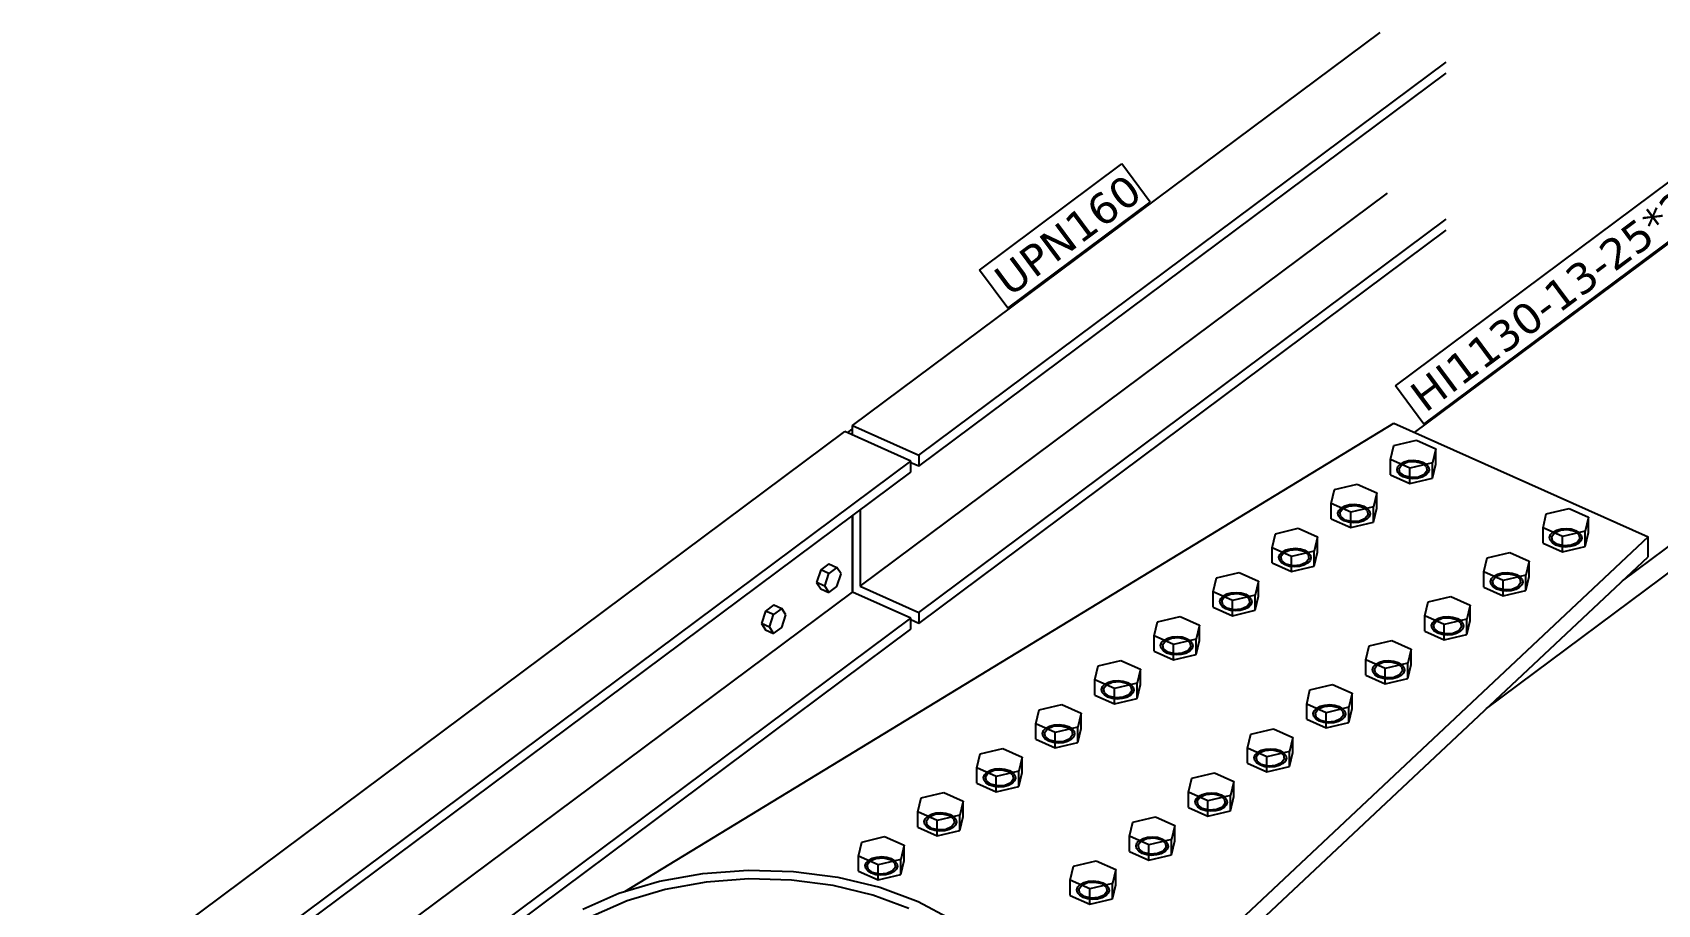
# Model space of a CAD drawing. Header units: millimetres. Extents: x 15962 to 71432, y 9666 to 72266.
# Drawn here: x 28339 to 29602, y 44015 to 44692 of the extents above; entities that cross this region are included whole.
import ezdxf

# ---------------------------------------------------------------- set-up
doc = ezdxf.new("R2010")
doc.units = ezdxf.units.MM
doc.header["$LTSCALE"] = 2
doc.styles.add('Arial Narrow', font='verdana.ttf', dxfattribs={"height": 0.2})

msp = doc.modelspace()

# ---------------------------------------------------------------- linework, layer by layer
at = {"color": 2, "linetype": 'Continuous'}
for p, q in [((28976.3589, 44386.8309), (29386.2012, 44692.3247)), ((29027.7537, 44363.864), (29437.596, 44669.3577)), ((29027.7537, 44355.2892), (29437.596, 44660.783)), ((29413.1021, 44381.4151), (29763.1087, 44642.3077)), ((28982.2891, 44262.093), (29392.1313, 44567.5867)), ((29574.6262, 44266.1358), (29960.7811, 44553.9731)), ((29027.7537, 44241.7761), (29437.596, 44547.2698)), ((29027.7537, 44233.2013), (29437.596, 44538.695)), ((29468.982, 44166.9733), (29960.7811, 44533.5571)), ((28799.2993, 44024.8649), (29396.8613, 44388.6726)), ((29396.8613, 44388.6726), (29594.5337, 44300.3381)), ((27229.1945, 43084.5061), (28970.2367, 44382.2675)), ((29021.6315, 44359.3005), (28970.2367, 44382.2675)), ((28972.3421, 44381.3267), (28976.3589, 44384.3208)), ((28976.3589, 44379.5317), (28976.3589, 44386.8309)), ((28976.3589, 44386.8309), (29027.7537, 44363.864)), ((29027.7537, 44363.864), (29027.7537, 44355.2892)), ((27280.5893, 43061.5391), (29021.6315, 44359.3005)), ((27280.5893, 43052.9644), (29021.6315, 44350.7258)), ((29021.6315, 44350.7258), (29021.6315, 44359.3005)), ((29027.7537, 44355.2892), (29021.6315, 44358.0251)), ((28976.1669, 44257.5296), (28976.1669, 44316.8367)), ((28976.3589, 44316.9799), (28976.3589, 44257.4438)), ((28982.2891, 44321.4002), (28982.2891, 44262.093)), ((29594.5337, 44300.3381), (29082.0542, 43819.3012)), ((29594.5337, 44284.8219), (29594.5337, 44300.3381)), ((29082.0542, 43803.785), (29594.5337, 44284.8219)), ((28976.1669, 44264.1916), (28976.3589, 44264.3347)), ((28982.2891, 44262.093), (29027.7537, 44241.7761)), ((28561.0649, 43948.1153), (28976.1669, 44257.5296)), ((29021.6315, 44237.2126), (28976.1669, 44257.5296)), ((28606.5296, 43927.7983), (29021.6315, 44237.2126)), ((29021.6315, 44228.6379), (29021.6315, 44237.2126)), ((29027.7537, 44241.7761), (29027.7537, 44233.2013)), ((28613.7215, 43924.5844), (29021.6315, 44228.6379)), ((29027.7537, 44233.2013), (29021.6315, 44235.9372)), ((28826.2137, 44032.8652), (28860.0073, 44038.9213)), ((28860.0073, 44038.9213), (28895.1096, 44041.4986)), ((28895.1096, 44041.4986), (28930.4541, 44040.5187)), ((28930.4541, 44040.5187), (28964.9668, 44036.0116)), ((28964.9668, 44036.0116), (28997.5991, 44028.114)), ((28766.5889, 44011.1527), (28794.7556, 44023.5143)), ((28794.7556, 44023.5143), (28826.2137, 44032.8652)), ((28830.7575, 44026.4551), (28801.159, 44017.657)), ((28862.5534, 44032.1532), (28830.7575, 44026.4551)), ((28895.5807, 44034.5782), (28862.5534, 44032.1532)), ((28928.8359, 44033.6562), (28895.5807, 44034.5782)), ((28961.3084, 44029.4155), (28928.8359, 44033.6562)), ((28992.0117, 44021.9848), (28961.3084, 44029.4155)), ((28997.5991, 44028.114), (29027.3595, 44017.066)), ((28801.159, 44017.657), (28774.6573, 44006.0262)), ((29020.0129, 44011.5899), (28992.0117, 44021.9848)), ((29027.3595, 44017.066), (29053.3436, 44003.2032))]:
    msp.add_line(p, q, dxfattribs=at)
at = {"color": 7, "linetype": 'Continuous'}
for p, q in [((29394.2731, 44360.446), (29396.8424, 44371.3416)), ((29396.8424, 44371.3416), (29414.4763, 44375.5053)), ((29414.4763, 44375.5053), (29429.5409, 44368.7733)), ((29429.5409, 44368.7733), (29426.9717, 44357.8776)), ((29429.5409, 44356.9157), (29429.5409, 44368.7733)), ((29394.2731, 44348.5883), (29394.2731, 44360.446)), ((29409.3378, 44353.714), (29394.2731, 44360.446)), ((29399.4129, 44352.9723), (29400.1423, 44355.1898)), ((29399.9064, 44350.7332), (29399.4129, 44352.9723)), ((29401.5747, 44348.6918), (29399.9064, 44350.7332)), ((29400.1423, 44355.1898), (29402.0234, 44357.1687)), ((29401.0075, 44353.6081), (29403.2094, 44356.6387)), ((29401.7261, 44350.3481), (29401.0075, 44353.6081)), ((29402.0234, 44357.1687), (29404.872, 44358.7153)), ((29403.2094, 44356.6387), (29407.7419, 44358.6279)), ((29404.872, 44358.7153), (29408.4092, 44359.6781)), ((29407.7419, 44358.6279), (29413.3904, 44359.0426)), ((29408.4092, 44359.6781), (29412.2888, 44359.963)), ((29426.9717, 44357.8776), (29409.3378, 44353.714)), ((29409.3378, 44341.8564), (29409.3378, 44353.714)), ((29412.2888, 44359.963), (29416.131, 44359.5419)), ((29413.3904, 44359.0426), (29418.6414, 44357.7718)), ((29416.131, 44359.5419), (29419.5597, 44358.4563)), ((29418.6414, 44357.7718), (29422.088, 44355.1559)), ((29419.5597, 44358.4563), (29422.2394, 44356.8123)), ((29422.8066, 44351.8959), (29420.6046, 44348.8653)), ((29422.088, 44355.1559), (29422.8066, 44351.8959)), ((29422.2394, 44356.8123), (29423.9077, 44354.7708)), ((29424.4012, 44352.5317), (29423.6717, 44350.3142)), ((29423.9077, 44354.7708), (29424.4012, 44352.5317)), ((29426.9717, 44346.02), (29426.9717, 44357.8776)), ((29426.9717, 44346.02), (29429.5409, 44356.9157)), ((29350.9261, 44337.1159), (29368.56, 44341.2796)), ((29368.56, 44341.2796), (29383.6247, 44334.5476)), ((29394.2731, 44348.5883), (29409.3378, 44341.8564)), ((29404.2543, 44347.0477), (29401.5747, 44348.6918)), ((29405.1726, 44347.7322), (29401.7261, 44350.3481)), ((29407.6831, 44345.9621), (29404.2543, 44347.0477)), ((29410.4237, 44346.4614), (29405.1726, 44347.7322)), ((29411.5253, 44345.5411), (29407.6831, 44345.9621)), ((29409.3378, 44341.8564), (29426.9717, 44346.02)), ((29416.0722, 44346.8761), (29410.4237, 44346.4614)), ((29415.4049, 44345.8259), (29411.5253, 44345.5411)), ((29418.9421, 44346.7887), (29415.4049, 44345.8259)), ((29420.6046, 44348.8653), (29416.0722, 44346.8761)), ((29421.7907, 44348.3353), (29418.9421, 44346.7887)), ((29423.6717, 44350.3142), (29421.7907, 44348.3353)), ((29348.3568, 44326.2203), (29350.9261, 44337.1159)), ((29348.3568, 44314.3626), (29348.3568, 44326.2203)), ((29363.4215, 44319.4883), (29348.3568, 44326.2203)), ((29358.9557, 44324.4896), (29362.4929, 44325.4524)), ((29362.4929, 44325.4524), (29366.3725, 44325.7373)), ((29366.3725, 44325.7373), (29370.2147, 44325.3162)), ((29370.2147, 44325.3162), (29373.6435, 44324.2306)), ((29383.6247, 44334.5476), (29381.0554, 44323.6519)), ((29383.6247, 44322.69), (29383.6247, 44334.5476)), ((29348.3568, 44314.3626), (29363.4215, 44307.6306)), ((29353.4966, 44318.7466), (29354.226, 44320.9641)), ((29353.9901, 44316.5075), (29353.4966, 44318.7466)), ((29355.6584, 44314.4661), (29353.9901, 44316.5075)), ((29354.226, 44320.9641), (29356.1071, 44322.943)), ((29355.0912, 44319.3824), (29357.2932, 44322.413)), ((29355.8098, 44316.1224), (29355.0912, 44319.3824)), ((29358.338, 44312.822), (29355.6584, 44314.4661)), ((29359.2563, 44313.5065), (29355.8098, 44316.1224)), ((29356.1071, 44322.943), (29358.9557, 44324.4896)), ((29357.2932, 44322.413), (29361.8256, 44324.4022)), ((29361.7668, 44311.7364), (29358.338, 44312.822)), ((29364.5074, 44312.2357), (29359.2563, 44313.5065)), ((29361.8256, 44324.4022), (29367.4741, 44324.8169)), ((29381.0554, 44323.6519), (29363.4215, 44319.4883)), ((29363.4215, 44307.6306), (29363.4215, 44319.4883)), ((29370.1559, 44312.6504), (29364.5074, 44312.2357)), ((29367.4741, 44324.8169), (29372.7251, 44323.5461)), ((29373.0258, 44312.563), (29369.4886, 44311.6002)), ((29374.6883, 44314.6396), (29370.1559, 44312.6504)), ((29372.7251, 44323.5461), (29376.1717, 44320.9302)), ((29375.8744, 44314.1096), (29373.0258, 44312.563)), ((29373.6435, 44324.2306), (29376.3231, 44322.5866)), ((29376.8903, 44317.6702), (29374.6883, 44314.6396)), ((29377.7554, 44316.0885), (29375.8744, 44314.1096)), ((29376.1717, 44320.9302), (29376.8903, 44317.6702)), ((29376.3231, 44322.5866), (29377.9914, 44320.5451)), ((29378.4849, 44318.306), (29377.7554, 44316.0885)), ((29377.9914, 44320.5451), (29378.4849, 44318.306)), ((29381.0554, 44311.7943), (29381.0554, 44323.6519)), ((29381.0554, 44311.7943), (29383.6247, 44322.69)), ((29512.8766, 44307.4452), (29515.4458, 44318.3409)), ((29515.4458, 44318.3409), (29533.0797, 44322.5046)), ((29533.0797, 44322.5046), (29548.1444, 44315.7726)), ((29548.1444, 44315.7726), (29545.5751, 44304.8769)), ((29548.1444, 44303.9149), (29548.1444, 44315.7726)), ((29302.4405, 44291.9946), (29305.0098, 44302.8902)), ((29305.0098, 44302.8902), (29322.6437, 44307.0539)), ((29322.6437, 44307.0539), (29337.7084, 44300.3219)), ((29337.7084, 44300.3219), (29335.1391, 44289.4262)), ((29337.7084, 44288.4643), (29337.7084, 44300.3219)), ((29365.609, 44311.3154), (29361.7668, 44311.7364)), ((29363.4215, 44307.6306), (29381.0554, 44311.7943)), ((29369.4886, 44311.6002), (29365.609, 44311.3154)), ((29512.8766, 44295.5876), (29512.8766, 44307.4452)), ((29527.9412, 44300.7133), (29512.8766, 44307.4452)), ((29518.0163, 44299.9716), (29518.7458, 44302.1891)), ((29518.5098, 44297.7325), (29518.0163, 44299.9716)), ((29518.7458, 44302.1891), (29520.6269, 44304.168)), ((29519.6109, 44300.6074), (29521.8129, 44303.638)), ((29520.3295, 44297.3474), (29519.6109, 44300.6074)), ((29520.6269, 44304.168), (29523.4754, 44305.7145)), ((29521.8129, 44303.638), (29526.3453, 44305.6272)), ((29523.4754, 44305.7145), (29527.0126, 44306.6774)), ((29526.3453, 44305.6272), (29531.9938, 44306.0419)), ((29527.0126, 44306.6774), (29530.8922, 44306.9622)), ((29545.5751, 44304.8769), (29527.9412, 44300.7133)), ((29527.9412, 44288.8556), (29527.9412, 44300.7133)), ((29530.8922, 44306.9622), (29534.7344, 44306.5412)), ((29531.9938, 44306.0419), (29537.2449, 44304.771)), ((29534.7344, 44306.5412), (29538.1632, 44305.4556)), ((29537.2449, 44304.771), (29540.6914, 44302.1552)), ((29538.1632, 44305.4556), (29540.8428, 44303.8115)), ((29540.6914, 44302.1552), (29541.41, 44298.8952)), ((29540.8428, 44303.8115), (29542.5111, 44301.77)), ((29542.5111, 44301.77), (29543.0046, 44299.531)), ((29545.5751, 44293.0193), (29545.5751, 44304.8769)), ((29545.5751, 44293.0193), (29548.1444, 44303.9149)), ((29302.4405, 44280.1369), (29302.4405, 44291.9946)), ((29317.5052, 44285.2626), (29302.4405, 44291.9946)), ((29308.3097, 44286.7384), (29310.1908, 44288.7173)), ((29309.1749, 44285.1567), (29311.3769, 44288.1873)), ((29310.1908, 44288.7173), (29313.0394, 44290.2639)), ((29311.3769, 44288.1873), (29315.9093, 44290.1765)), ((29313.0394, 44290.2639), (29316.5766, 44291.2267)), ((29315.9093, 44290.1765), (29321.5578, 44290.5912)), ((29316.5766, 44291.2267), (29320.4562, 44291.5116)), ((29335.1391, 44289.4262), (29317.5052, 44285.2626)), ((29320.4562, 44291.5116), (29324.2984, 44291.0905)), ((29321.5578, 44290.5912), (29326.8088, 44289.3204)), ((29324.2984, 44291.0905), (29327.7272, 44290.0049)), ((29326.8088, 44289.3204), (29330.2554, 44286.7045)), ((29327.7272, 44290.0049), (29330.4068, 44288.3609)), ((29330.4068, 44288.3609), (29332.0751, 44286.3194)), ((29335.1391, 44277.5686), (29335.1391, 44289.4262)), ((29335.1391, 44277.5686), (29337.7084, 44288.4643)), ((29469.5295, 44284.1152), (29487.1634, 44288.2789)), ((29487.1634, 44288.2789), (29502.2281, 44281.5469)), ((29512.8766, 44295.5876), (29527.9412, 44288.8556)), ((29520.1781, 44295.691), (29518.5098, 44297.7325)), ((29522.8578, 44294.047), (29520.1781, 44295.691)), ((29523.7761, 44294.7315), (29520.3295, 44297.3474)), ((29526.2865, 44292.9613), (29522.8578, 44294.047)), ((29529.0271, 44293.4607), (29523.7761, 44294.7315)), ((29530.1287, 44292.5403), (29526.2865, 44292.9613)), ((29527.9412, 44288.8556), (29545.5751, 44293.0193)), ((29534.6756, 44293.8754), (29529.0271, 44293.4607)), ((29534.0083, 44292.8252), (29530.1287, 44292.5403)), ((29537.5455, 44293.788), (29534.0083, 44292.8252)), ((29539.2081, 44295.8645), (29534.6756, 44293.8754)), ((29540.3941, 44295.3345), (29537.5455, 44293.788)), ((29541.41, 44298.8952), (29539.2081, 44295.8645)), ((29542.2752, 44297.3134), (29540.3941, 44295.3345)), ((29543.0046, 44299.531), (29542.2752, 44297.3134)), ((28951.5581, 44274.7103), (28948.3769, 44264.9893)), ((28957.9205, 44279.4527), (28951.5581, 44274.7103)), ((28957.8204, 44271.9118), (28951.5581, 44274.7103)), ((28964.1827, 44276.6543), (28957.8204, 44271.9118)), ((28957.9205, 44279.4527), (28964.1827, 44276.6543)), ((28967.3639, 44271.6757), (28964.1827, 44276.6543)), ((29302.4405, 44280.1369), (29317.5052, 44273.4049)), ((29307.5803, 44284.5209), (29308.3097, 44286.7384)), ((29308.0738, 44282.2818), (29307.5803, 44284.5209)), ((29309.7421, 44280.2403), (29308.0738, 44282.2818)), ((29309.8935, 44281.8967), (29309.1749, 44285.1567)), ((29312.4217, 44278.5963), (29309.7421, 44280.2403)), ((29313.3401, 44279.2808), (29309.8935, 44281.8967)), ((29315.8505, 44277.5107), (29312.4217, 44278.5963)), ((29318.5911, 44278.01), (29313.3401, 44279.2808)), ((29319.6927, 44277.0896), (29315.8505, 44277.5107)), ((29317.5052, 44273.4049), (29317.5052, 44285.2626)), ((29317.5052, 44273.4049), (29335.1391, 44277.5686)), ((29324.2396, 44278.4247), (29318.5911, 44278.01)), ((29323.5723, 44277.3745), (29319.6927, 44277.0896)), ((29327.1095, 44278.3373), (29323.5723, 44277.3745)), ((29328.772, 44280.4139), (29324.2396, 44278.4247)), ((29329.9581, 44279.8839), (29327.1095, 44278.3373)), ((29330.974, 44283.4445), (29328.772, 44280.4139)), ((29331.8391, 44281.8628), (29329.9581, 44279.8839)), ((29330.2554, 44286.7045), (29330.974, 44283.4445)), ((29332.5686, 44284.0803), (29331.8391, 44281.8628)), ((29332.0751, 44286.3194), (29332.5686, 44284.0803)), ((29466.9603, 44273.2195), (29469.5295, 44284.1152)), ((29502.2281, 44281.5469), (29499.6588, 44270.6512)), ((29502.2281, 44269.6892), (29502.2281, 44281.5469)), ((28954.6392, 44262.1908), (28948.3769, 44264.9893)), ((28948.3769, 44264.9893), (28951.5581, 44260.0107)), ((28954.6392, 44262.1908), (28957.8204, 44271.9118)), ((28954.6392, 44262.1908), (28957.8204, 44257.2123)), ((28964.1827, 44261.9547), (28967.3639, 44271.6757)), ((29256.5242, 44257.7689), (29259.0935, 44268.6645)), ((29259.0935, 44268.6645), (29276.7274, 44272.8282)), ((29276.7274, 44272.8282), (29291.7921, 44266.0962)), ((29291.7921, 44266.0962), (29289.2228, 44255.2005)), ((29291.7921, 44254.2386), (29291.7921, 44266.0962)), ((29466.9603, 44261.3619), (29466.9603, 44273.2195)), ((29482.0249, 44266.4875), (29466.9603, 44273.2195)), ((29472.1, 44265.7459), (29472.8295, 44267.9634)), ((29472.5936, 44263.5068), (29472.1, 44265.7459)), ((29474.2618, 44261.4653), (29472.5936, 44263.5068)), ((29472.8295, 44267.9634), (29474.7106, 44269.9423)), ((29473.6947, 44266.3817), (29475.8966, 44269.4123)), ((29474.4132, 44263.1217), (29473.6947, 44266.3817)), ((29477.8598, 44260.5058), (29474.4132, 44263.1217)), ((29474.7106, 44269.9423), (29477.5591, 44271.4888)), ((29475.8966, 44269.4123), (29480.429, 44271.4015)), ((29477.5591, 44271.4888), (29481.0963, 44272.4517)), ((29480.429, 44271.4015), (29486.0775, 44271.8162)), ((29481.0963, 44272.4517), (29484.9759, 44272.7365)), ((29499.6588, 44270.6512), (29482.0249, 44266.4875)), ((29482.0249, 44254.6299), (29482.0249, 44266.4875)), ((29484.9759, 44272.7365), (29488.8181, 44272.3155)), ((29486.0775, 44271.8162), (29491.3286, 44270.5453)), ((29488.8181, 44272.3155), (29492.2469, 44271.2299)), ((29491.3286, 44270.5453), (29494.7751, 44267.9295)), ((29492.2469, 44271.2299), (29494.9265, 44269.5858)), ((29495.4937, 44264.6695), (29493.2918, 44261.6388)), ((29496.3589, 44263.0877), (29494.4778, 44261.1088)), ((29494.7751, 44267.9295), (29495.4937, 44264.6695)), ((29494.9265, 44269.5858), (29496.5948, 44267.5443)), ((29497.0883, 44265.3053), (29496.3589, 44263.0877)), ((29496.5948, 44267.5443), (29497.0883, 44265.3053)), ((29499.6588, 44258.7936), (29499.6588, 44270.6512)), ((29499.6588, 44258.7936), (29502.2281, 44269.6892)), ((28951.5581, 44260.0107), (28957.8204, 44257.2123)), ((28957.8204, 44257.2123), (28964.1827, 44261.9547)), ((29256.5242, 44245.9112), (29256.5242, 44257.7689)), ((29271.5889, 44251.0369), (29256.5242, 44257.7689)), ((29261.664, 44250.2952), (29262.3935, 44252.5127)), ((29262.1575, 44248.0561), (29261.664, 44250.2952)), ((29262.3935, 44252.5127), (29264.2745, 44254.4916)), ((29263.2586, 44250.931), (29265.4606, 44253.9616)), ((29263.9772, 44247.671), (29263.2586, 44250.931)), ((29264.2745, 44254.4916), (29267.1231, 44256.0382)), ((29265.4606, 44253.9616), (29269.993, 44255.9508)), ((29267.1231, 44256.0382), (29270.6603, 44257.001)), ((29269.993, 44255.9508), (29275.6415, 44256.3655)), ((29270.6603, 44257.001), (29274.5399, 44257.2858)), ((29289.2228, 44255.2005), (29271.5889, 44251.0369)), ((29271.5889, 44239.1792), (29271.5889, 44251.0369)), ((29274.5399, 44257.2858), (29278.3821, 44256.8648)), ((29275.6415, 44256.3655), (29280.8925, 44255.0947)), ((29278.3821, 44256.8648), (29281.8109, 44255.7792)), ((29280.8925, 44255.0947), (29284.3391, 44252.4788)), ((29281.8109, 44255.7792), (29284.4905, 44254.1351)), ((29284.3391, 44252.4788), (29285.0577, 44249.2188)), ((29284.4905, 44254.1351), (29286.1588, 44252.0937)), ((29286.6523, 44249.8546), (29285.9229, 44247.6371)), ((29286.1588, 44252.0937), (29286.6523, 44249.8546)), ((29289.2228, 44243.3429), (29289.2228, 44255.2005)), ((29289.2228, 44243.3429), (29291.7921, 44254.2386)), ((29421.044, 44238.9938), (29423.6132, 44249.8895)), ((29423.6132, 44249.8895), (29441.2471, 44254.0532)), ((29441.2471, 44254.0532), (29456.3118, 44247.3212)), ((29466.9603, 44261.3619), (29482.0249, 44254.6299)), ((29476.9415, 44259.8213), (29474.2618, 44261.4653)), ((29480.3702, 44258.7356), (29476.9415, 44259.8213)), ((29483.1108, 44259.235), (29477.8598, 44260.5058)), ((29484.2124, 44258.3146), (29480.3702, 44258.7356)), ((29482.0249, 44254.6299), (29499.6588, 44258.7936)), ((29488.7593, 44259.6497), (29483.1108, 44259.235)), ((29488.092, 44258.5995), (29484.2124, 44258.3146)), ((29491.6292, 44259.5623), (29488.092, 44258.5995)), ((29493.2918, 44261.6388), (29488.7593, 44259.6497)), ((29494.4778, 44261.1088), (29491.6292, 44259.5623)), ((28908.7029, 44242.7663), (28905.5217, 44233.0453)), ((28915.0653, 44247.5087), (28908.7029, 44242.7663)), ((28914.9652, 44239.9678), (28908.7029, 44242.7663)), ((28911.784, 44230.2468), (28914.9652, 44239.9678)), ((28921.3275, 44244.7103), (28914.9652, 44239.9678)), ((28915.0653, 44247.5087), (28921.3275, 44244.7103)), ((28924.5087, 44239.7317), (28921.3275, 44244.7103)), ((28921.3275, 44230.0107), (28924.5087, 44239.7317)), ((29213.1772, 44234.4388), (29230.8111, 44238.6025)), ((29230.8111, 44238.6025), (29245.8758, 44231.8705)), ((29256.5242, 44245.9112), (29271.5889, 44239.1792)), ((29263.8258, 44246.0146), (29262.1575, 44248.0561)), ((29266.5054, 44244.3706), (29263.8258, 44246.0146)), ((29267.4238, 44245.0551), (29263.9772, 44247.671)), ((29269.9342, 44243.285), (29266.5054, 44244.3706)), ((29272.6748, 44243.7843), (29267.4238, 44245.0551)), ((29273.7764, 44242.8639), (29269.9342, 44243.285)), ((29271.5889, 44239.1792), (29289.2228, 44243.3429)), ((29278.3233, 44244.199), (29272.6748, 44243.7843)), ((29277.656, 44243.1488), (29273.7764, 44242.8639)), ((29281.1932, 44244.1116), (29277.656, 44243.1488)), ((29282.8557, 44246.1882), (29278.3233, 44244.199)), ((29284.0418, 44245.6582), (29281.1932, 44244.1116)), ((29285.0577, 44249.2188), (29282.8557, 44246.1882)), ((29285.9229, 44247.6371), (29284.0418, 44245.6582)), ((29421.044, 44227.1362), (29421.044, 44238.9938)), ((29436.1086, 44232.2618), (29421.044, 44238.9938)), ((29428.7943, 44235.7166), (29431.6428, 44237.2631)), ((29429.9803, 44235.1866), (29434.5127, 44237.1757)), ((29431.6428, 44237.2631), (29435.18, 44238.226)), ((29434.5127, 44237.1757), (29440.1612, 44237.5905)), ((29435.18, 44238.226), (29439.0596, 44238.5108)), ((29439.0596, 44238.5108), (29442.9018, 44238.0898)), ((29440.1612, 44237.5905), (29445.4123, 44236.3196)), ((29442.9018, 44238.0898), (29446.3306, 44237.0041)), ((29446.3306, 44237.0041), (29449.0103, 44235.3601)), ((29456.3118, 44247.3212), (29453.7425, 44236.4255)), ((29456.3118, 44235.4635), (29456.3118, 44247.3212)), ((28911.784, 44230.2468), (28905.5217, 44233.0453)), ((28905.5217, 44233.0453), (28908.7029, 44228.0667)), ((28908.7029, 44228.0667), (28914.9652, 44225.2683)), ((28911.784, 44230.2468), (28914.9652, 44225.2683)), ((28914.9652, 44225.2683), (28921.3275, 44230.0107)), ((29210.6079, 44223.5432), (29213.1772, 44234.4388)), ((29245.8758, 44231.8705), (29243.3065, 44220.9748)), ((29245.8758, 44220.0129), (29245.8758, 44231.8705)), ((29421.044, 44227.1362), (29436.1086, 44220.4042)), ((29426.1837, 44231.5202), (29426.9132, 44233.7377)), ((29426.6773, 44229.2811), (29426.1837, 44231.5202)), ((29428.3455, 44227.2396), (29426.6773, 44229.2811)), ((29426.9132, 44233.7377), (29428.7943, 44235.7166)), ((29427.7784, 44232.156), (29429.9803, 44235.1866)), ((29428.4969, 44228.896), (29427.7784, 44232.156)), ((29431.0252, 44225.5956), (29428.3455, 44227.2396)), ((29431.9435, 44226.2801), (29428.4969, 44228.896)), ((29434.4539, 44224.5099), (29431.0252, 44225.5956)), ((29437.1945, 44225.0093), (29431.9435, 44226.2801)), ((29438.2962, 44224.0889), (29434.4539, 44224.5099)), ((29453.7425, 44236.4255), (29436.1086, 44232.2618)), ((29436.1086, 44220.4042), (29436.1086, 44232.2618)), ((29436.1086, 44220.4042), (29453.7425, 44224.5679)), ((29442.843, 44225.424), (29437.1945, 44225.0093)), ((29442.1757, 44224.3738), (29438.2962, 44224.0889)), ((29445.7129, 44225.3366), (29442.1757, 44224.3738)), ((29447.3755, 44227.4131), (29442.843, 44225.424)), ((29445.4123, 44236.3196), (29448.8588, 44233.7038)), ((29448.5615, 44226.8831), (29445.7129, 44225.3366)), ((29449.5774, 44230.4437), (29447.3755, 44227.4131)), ((29450.4426, 44228.862), (29448.5615, 44226.8831)), ((29448.8588, 44233.7038), (29449.5774, 44230.4437)), ((29449.0103, 44235.3601), (29450.6785, 44233.3186)), ((29451.1721, 44231.0795), (29450.4426, 44228.862)), ((29450.6785, 44233.3186), (29451.1721, 44231.0795)), ((29453.7425, 44224.5679), (29453.7425, 44236.4255)), ((29453.7425, 44224.5679), (29456.3118, 44235.4635)), ((29210.6079, 44211.6855), (29210.6079, 44223.5432)), ((29225.6726, 44216.8112), (29210.6079, 44223.5432)), ((29210.6079, 44211.6855), (29225.6726, 44204.9535)), ((29215.7477, 44216.0695), (29216.4772, 44218.287)), ((29216.2412, 44213.8304), (29215.7477, 44216.0695)), ((29217.9095, 44211.7889), (29216.2412, 44213.8304)), ((29216.4772, 44218.287), (29218.3582, 44220.2659)), ((29217.3423, 44216.7053), (29219.5443, 44219.7359)), ((29218.0609, 44213.4453), (29217.3423, 44216.7053)), ((29220.5891, 44210.1449), (29217.9095, 44211.7889)), ((29221.5075, 44210.8294), (29218.0609, 44213.4453)), ((29218.3582, 44220.2659), (29221.2068, 44221.8125)), ((29219.5443, 44219.7359), (29224.0767, 44221.7251)), ((29221.2068, 44221.8125), (29224.744, 44222.7753)), ((29224.0767, 44221.7251), (29229.7252, 44222.1398)), ((29224.744, 44222.7753), (29228.6236, 44223.0601)), ((29243.3065, 44220.9748), (29225.6726, 44216.8112)), ((29225.6726, 44204.9535), (29225.6726, 44216.8112)), ((29228.6236, 44223.0601), (29232.4658, 44222.6391)), ((29229.7252, 44222.1398), (29234.9762, 44220.869)), ((29236.9394, 44211.9625), (29232.407, 44209.9733)), ((29232.4658, 44222.6391), (29235.8946, 44221.5535)), ((29234.9762, 44220.869), (29238.4228, 44218.2531)), ((29235.8946, 44221.5535), (29238.5742, 44219.9094)), ((29239.1414, 44214.9931), (29236.9394, 44211.9625)), ((29240.0066, 44213.4114), (29238.1255, 44211.4325)), ((29238.4228, 44218.2531), (29239.1414, 44214.9931)), ((29238.5742, 44219.9094), (29240.2425, 44217.868)), ((29240.736, 44215.6289), (29240.0066, 44213.4114)), ((29240.2425, 44217.868), (29240.736, 44215.6289)), ((29243.3065, 44209.1172), (29243.3065, 44220.9748)), ((29243.3065, 44209.1172), (29245.8758, 44220.0129)), ((29375.1277, 44204.7681), (29377.6969, 44215.6638)), ((29377.6969, 44215.6638), (29395.3308, 44219.8274)), ((29395.3308, 44219.8274), (29410.3955, 44213.0955)), ((29410.3955, 44213.0955), (29407.8263, 44202.1998)), ((29410.3955, 44201.2378), (29410.3955, 44213.0955)), ((29164.6916, 44189.3175), (29167.2609, 44200.2131)), ((29167.2609, 44200.2131), (29184.8948, 44204.3768)), ((29184.8948, 44204.3768), (29199.9595, 44197.6448)), ((29224.0179, 44209.0593), (29220.5891, 44210.1449)), ((29226.7585, 44209.5586), (29221.5075, 44210.8294)), ((29227.8601, 44208.6382), (29224.0179, 44209.0593)), ((29225.6726, 44204.9535), (29243.3065, 44209.1172)), ((29232.407, 44209.9733), (29226.7585, 44209.5586)), ((29231.7397, 44208.9231), (29227.8601, 44208.6382)), ((29235.2769, 44209.8859), (29231.7397, 44208.9231)), ((29238.1255, 44211.4325), (29235.2769, 44209.8859)), ((29375.1277, 44192.9105), (29375.1277, 44204.7681)), ((29390.1923, 44198.0361), (29375.1277, 44204.7681)), ((29380.2674, 44197.2945), (29380.9969, 44199.512)), ((29380.9969, 44199.512), (29382.878, 44201.4909)), ((29381.8621, 44197.9303), (29384.064, 44200.9609)), ((29382.878, 44201.4909), (29385.7265, 44203.0374)), ((29384.064, 44200.9609), (29388.5965, 44202.95)), ((29385.7265, 44203.0374), (29389.2637, 44204.0003)), ((29388.5965, 44202.95), (29394.245, 44203.3648)), ((29389.2637, 44204.0003), (29393.1433, 44204.2851)), ((29407.8263, 44202.1998), (29390.1923, 44198.0361)), ((29393.1433, 44204.2851), (29396.9855, 44203.8641)), ((29394.245, 44203.3648), (29399.496, 44202.0939)), ((29396.9855, 44203.8641), (29400.4143, 44202.7784)), ((29399.496, 44202.0939), (29402.9425, 44199.478)), ((29400.4143, 44202.7784), (29403.094, 44201.1344)), ((29402.9425, 44199.478), (29403.6611, 44196.218)), ((29403.094, 44201.1344), (29404.7622, 44199.0929)), ((29404.7622, 44199.0929), (29405.2558, 44196.8538)), ((29407.8263, 44190.3422), (29407.8263, 44202.1998)), ((29407.8263, 44190.3422), (29410.3955, 44201.2378)), ((29164.6916, 44177.4598), (29164.6916, 44189.3175)), ((29179.7563, 44182.5855), (29164.6916, 44189.3175)), ((29172.4419, 44186.0402), (29175.2905, 44187.5868)), ((29173.628, 44185.5102), (29178.1604, 44187.4994)), ((29175.2905, 44187.5868), (29178.8277, 44188.5496)), ((29178.1604, 44187.4994), (29183.8089, 44187.9141)), ((29178.8277, 44188.5496), (29182.7073, 44188.8344)), ((29197.3902, 44186.7491), (29179.7563, 44182.5855)), ((29182.7073, 44188.8344), (29186.5495, 44188.4134)), ((29183.8089, 44187.9141), (29189.06, 44186.6433)), ((29186.5495, 44188.4134), (29189.9783, 44187.3278)), ((29189.06, 44186.6433), (29192.5065, 44184.0274)), ((29189.9783, 44187.3278), (29192.6579, 44185.6837)), ((29199.9595, 44197.6448), (29197.3902, 44186.7491)), ((29197.3902, 44174.8915), (29197.3902, 44186.7491)), ((29199.9595, 44185.7871), (29199.9595, 44197.6448)), ((29375.1277, 44192.9105), (29390.1923, 44186.1785)), ((29380.761, 44195.0554), (29380.2674, 44197.2945)), ((29382.4292, 44193.0139), (29380.761, 44195.0554)), ((29382.5806, 44194.6703), (29381.8621, 44197.9303)), ((29385.1089, 44191.3699), (29382.4292, 44193.0139)), ((29386.0272, 44192.0544), (29382.5806, 44194.6703)), ((29388.5376, 44190.2842), (29385.1089, 44191.3699)), ((29391.2782, 44190.7836), (29386.0272, 44192.0544)), ((29392.3799, 44189.8632), (29388.5376, 44190.2842)), ((29390.1923, 44186.1785), (29390.1923, 44198.0361)), ((29390.1923, 44186.1785), (29407.8263, 44190.3422)), ((29396.9267, 44191.1983), (29391.2782, 44190.7836)), ((29396.2595, 44190.1481), (29392.3799, 44189.8632)), ((29399.7967, 44191.1109), (29396.2595, 44190.1481)), ((29401.4592, 44193.1874), (29396.9267, 44191.1983)), ((29402.6452, 44192.6574), (29399.7967, 44191.1109)), ((29403.6611, 44196.218), (29401.4592, 44193.1874)), ((29404.5263, 44194.6363), (29402.6452, 44192.6574)), ((29405.2558, 44196.8538), (29404.5263, 44194.6363)), ((29164.6916, 44177.4598), (29179.7563, 44170.7278)), ((29169.8314, 44181.8438), (29170.5609, 44184.0613)), ((29170.3249, 44179.6047), (29169.8314, 44181.8438)), ((29171.9932, 44177.5632), (29170.3249, 44179.6047)), ((29170.5609, 44184.0613), (29172.4419, 44186.0402)), ((29171.426, 44182.4796), (29173.628, 44185.5102)), ((29172.1446, 44179.2196), (29171.426, 44182.4796)), ((29174.6728, 44175.9192), (29171.9932, 44177.5632)), ((29175.5912, 44176.6037), (29172.1446, 44179.2196)), ((29178.1016, 44174.8336), (29174.6728, 44175.9192)), ((29180.8422, 44175.3329), (29175.5912, 44176.6037)), ((29181.9438, 44174.4125), (29178.1016, 44174.8336)), ((29179.7563, 44170.7278), (29179.7563, 44182.5855)), ((29179.7563, 44170.7278), (29197.3902, 44174.8915)), ((29186.4907, 44175.7476), (29180.8422, 44175.3329)), ((29185.8234, 44174.6974), (29181.9438, 44174.4125)), ((29189.3606, 44175.6602), (29185.8234, 44174.6974)), ((29191.0231, 44177.7368), (29186.4907, 44175.7476)), ((29192.2092, 44177.2068), (29189.3606, 44175.6602)), ((29193.2251, 44180.7674), (29191.0231, 44177.7368)), ((29194.0903, 44179.1857), (29192.2092, 44177.2068)), ((29192.5065, 44184.0274), (29193.2251, 44180.7674)), ((29192.6579, 44185.6837), (29194.3262, 44183.6423)), ((29194.8197, 44181.4032), (29194.0903, 44179.1857)), ((29194.3262, 44183.6423), (29194.8197, 44181.4032)), ((29197.3902, 44174.8915), (29199.9595, 44185.7871)), ((29329.2114, 44170.5424), (29331.7806, 44181.4381)), ((29331.7806, 44181.4381), (29349.4146, 44185.6017)), ((29349.4146, 44185.6017), (29364.4792, 44178.8697)), ((29364.4792, 44178.8697), (29361.91, 44167.9741)), ((29364.4792, 44167.0121), (29364.4792, 44178.8697)), ((29118.7754, 44155.0918), (29121.3446, 44165.9874)), ((29121.3446, 44165.9874), (29138.9785, 44170.1511)), ((29138.9785, 44170.1511), (29154.0432, 44163.4191)), ((29154.0432, 44163.4191), (29151.4739, 44152.5234)), ((29154.0432, 44151.5614), (29154.0432, 44163.4191)), ((29329.2114, 44158.6848), (29329.2114, 44170.5424)), ((29344.276, 44163.8104), (29329.2114, 44170.5424)), ((29334.3511, 44163.0688), (29335.0806, 44165.2863)), ((29334.8447, 44160.8297), (29334.3511, 44163.0688)), ((29335.0806, 44165.2863), (29336.9617, 44167.2652)), ((29335.9458, 44163.7046), (29338.1477, 44166.7352)), ((29336.6644, 44160.4446), (29335.9458, 44163.7046)), ((29336.9617, 44167.2652), (29339.8102, 44168.8117)), ((29338.1477, 44166.7352), (29342.6802, 44168.7243)), ((29339.8102, 44168.8117), (29343.3474, 44169.7746)), ((29342.6802, 44168.7243), (29348.3287, 44169.1391)), ((29343.3474, 44169.7746), (29347.227, 44170.0594)), ((29361.91, 44167.9741), (29344.276, 44163.8104)), ((29344.276, 44151.9528), (29344.276, 44163.8104)), ((29347.227, 44170.0594), (29351.0693, 44169.6384)), ((29348.3287, 44169.1391), (29353.5797, 44167.8682)), ((29351.0693, 44169.6384), (29354.498, 44168.5527)), ((29353.5797, 44167.8682), (29357.0262, 44165.2523)), ((29354.498, 44168.5527), (29357.1777, 44166.9087)), ((29357.7448, 44161.9923), (29355.5429, 44158.9617)), ((29357.0262, 44165.2523), (29357.7448, 44161.9923)), ((29357.1777, 44166.9087), (29358.8459, 44164.8672)), ((29359.3395, 44162.6281), (29358.61, 44160.4106)), ((29358.8459, 44164.8672), (29359.3395, 44162.6281)), ((29361.91, 44156.1165), (29361.91, 44167.9741)), ((29361.91, 44156.1165), (29364.4792, 44167.0121)), ((29118.7754, 44143.2341), (29118.7754, 44155.0918)), ((29133.84, 44148.3598), (29118.7754, 44155.0918)), ((29123.9151, 44147.6181), (29124.6446, 44149.8356)), ((29124.6446, 44149.8356), (29126.5257, 44151.8145)), ((29125.5097, 44148.2539), (29127.7117, 44151.2845)), ((29126.5257, 44151.8145), (29129.3742, 44153.3611)), ((29127.7117, 44151.2845), (29132.2441, 44153.2737)), ((29129.3742, 44153.3611), (29132.9114, 44154.3239)), ((29132.2441, 44153.2737), (29137.8926, 44153.6884)), ((29132.9114, 44154.3239), (29136.791, 44154.6087)), ((29151.4739, 44152.5234), (29133.84, 44148.3598)), ((29136.791, 44154.6087), (29140.6332, 44154.1877)), ((29137.8926, 44153.6884), (29143.1437, 44152.4176)), ((29140.6332, 44154.1877), (29144.062, 44153.1021)), ((29143.1437, 44152.4176), (29146.5902, 44149.8017)), ((29144.062, 44153.1021), (29146.7416, 44151.458)), ((29146.5902, 44149.8017), (29147.3088, 44146.5417)), ((29146.7416, 44151.458), (29148.4099, 44149.4166)), ((29148.4099, 44149.4166), (29148.9034, 44147.1775)), ((29151.4739, 44140.6658), (29151.4739, 44152.5234)), ((29151.4739, 44140.6658), (29154.0432, 44151.5614)), ((29285.8643, 44147.2124), (29303.4983, 44151.376)), ((29303.4983, 44151.376), (29318.5629, 44144.644)), ((29329.2114, 44158.6848), (29344.276, 44151.9528)), ((29336.5129, 44158.7882), (29334.8447, 44160.8297)), ((29339.1926, 44157.1442), (29336.5129, 44158.7882)), ((29340.1109, 44157.8287), (29336.6644, 44160.4446)), ((29342.6213, 44156.0585), (29339.1926, 44157.1442)), ((29345.3619, 44156.5578), (29340.1109, 44157.8287)), ((29346.4636, 44155.6375), (29342.6213, 44156.0585)), ((29344.276, 44151.9528), (29361.91, 44156.1165)), ((29351.0104, 44156.9726), (29345.3619, 44156.5578)), ((29350.3432, 44155.9224), (29346.4636, 44155.6375)), ((29353.8804, 44156.8852), (29350.3432, 44155.9224)), ((29355.5429, 44158.9617), (29351.0104, 44156.9726)), ((29356.7289, 44158.4317), (29353.8804, 44156.8852)), ((29358.61, 44160.4106), (29356.7289, 44158.4317)), ((29075.4283, 44131.7617), (29093.0622, 44135.9254)), ((29093.0622, 44135.9254), (29108.1269, 44129.1934)), ((29118.7754, 44143.2341), (29133.84, 44136.5021)), ((29124.4086, 44145.379), (29123.9151, 44147.6181)), ((29126.0769, 44143.3375), (29124.4086, 44145.379)), ((29126.2283, 44144.9939), (29125.5097, 44148.2539)), ((29128.7566, 44141.6935), (29126.0769, 44143.3375)), ((29129.6749, 44142.378), (29126.2283, 44144.9939)), ((29132.1853, 44140.6078), (29128.7566, 44141.6935)), ((29134.9259, 44141.1072), (29129.6749, 44142.378)), ((29136.0275, 44140.1868), (29132.1853, 44140.6078)), ((29133.84, 44136.5021), (29133.84, 44148.3598)), ((29133.84, 44136.5021), (29151.4739, 44140.6658)), ((29140.5744, 44141.5219), (29134.9259, 44141.1072)), ((29139.9071, 44140.4717), (29136.0275, 44140.1868)), ((29143.4443, 44141.4345), (29139.9071, 44140.4717)), ((29145.1069, 44143.5111), (29140.5744, 44141.5219)), ((29146.2929, 44142.9811), (29143.4443, 44141.4345)), ((29147.3088, 44146.5417), (29145.1069, 44143.5111)), ((29148.174, 44144.96), (29146.2929, 44142.9811)), ((29148.9034, 44147.1775), (29148.174, 44144.96)), ((29283.2951, 44136.3167), (29285.8643, 44147.2124)), ((29283.2951, 44124.4591), (29283.2951, 44136.3167)), ((29298.3597, 44129.5847), (29283.2951, 44136.3167)), ((29297.4311, 44135.5489), (29301.3107, 44135.8337)), ((29301.3107, 44135.8337), (29305.153, 44135.4127)), ((29318.5629, 44144.644), (29315.9937, 44133.7484)), ((29318.5629, 44132.7864), (29318.5629, 44144.644)), ((29072.8591, 44120.8661), (29075.4283, 44131.7617)), ((29108.1269, 44129.1934), (29105.5576, 44118.2977)), ((29108.1269, 44117.3357), (29108.1269, 44129.1934)), ((29283.2951, 44124.4591), (29298.3597, 44117.7271)), ((29288.4348, 44128.8431), (29289.1643, 44131.0606)), ((29288.9284, 44126.604), (29288.4348, 44128.8431)), ((29290.5966, 44124.5625), (29288.9284, 44126.604)), ((29289.1643, 44131.0606), (29291.0454, 44133.0395)), ((29290.0295, 44129.4789), (29292.2314, 44132.5095)), ((29290.7481, 44126.2189), (29290.0295, 44129.4789)), ((29293.2763, 44122.9185), (29290.5966, 44124.5625)), ((29294.1946, 44123.603), (29290.7481, 44126.2189)), ((29291.0454, 44133.0395), (29293.8939, 44134.586)), ((29292.2314, 44132.5095), (29296.7639, 44134.4986)), ((29293.8939, 44134.586), (29297.4311, 44135.5489)), ((29299.4456, 44122.3321), (29294.1946, 44123.603)), ((29296.7639, 44134.4986), (29302.4124, 44134.9134)), ((29315.9937, 44133.7484), (29298.3597, 44129.5847)), ((29298.3597, 44117.7271), (29298.3597, 44129.5847)), ((29302.4124, 44134.9134), (29307.6634, 44133.6425)), ((29309.6266, 44124.736), (29305.0941, 44122.7469)), ((29305.153, 44135.4127), (29308.5817, 44134.327)), ((29307.6634, 44133.6425), (29311.1099, 44131.0266)), ((29310.8126, 44124.206), (29307.9641, 44122.6595)), ((29308.5817, 44134.327), (29311.2614, 44132.683)), ((29311.8285, 44127.7666), (29309.6266, 44124.736)), ((29312.6937, 44126.1849), (29310.8126, 44124.206)), ((29311.1099, 44131.0266), (29311.8285, 44127.7666)), ((29311.2614, 44132.683), (29312.9296, 44130.6415)), ((29313.4232, 44128.4024), (29312.6937, 44126.1849)), ((29312.9296, 44130.6415), (29313.4232, 44128.4024)), ((29315.9937, 44121.8908), (29315.9937, 44133.7484)), ((29315.9937, 44121.8908), (29318.5629, 44132.7864)), ((29072.8591, 44109.0084), (29072.8591, 44120.8661)), ((29087.9237, 44114.1341), (29072.8591, 44120.8661)), ((29077.9988, 44113.3924), (29078.7283, 44115.6099)), ((29078.4924, 44111.1533), (29077.9988, 44113.3924)), ((29080.1606, 44109.1118), (29078.4924, 44111.1533)), ((29078.7283, 44115.6099), (29080.6094, 44117.5888)), ((29079.5935, 44114.0282), (29081.7954, 44117.0588)), ((29080.312, 44110.7682), (29079.5935, 44114.0282)), ((29083.7586, 44108.1523), (29080.312, 44110.7682)), ((29080.6094, 44117.5888), (29083.4579, 44119.1354)), ((29081.7954, 44117.0588), (29086.3278, 44119.048)), ((29083.4579, 44119.1354), (29086.9951, 44120.0982)), ((29086.3278, 44119.048), (29091.9763, 44119.4627)), ((29086.9951, 44120.0982), (29090.8747, 44120.383)), ((29105.5576, 44118.2977), (29087.9237, 44114.1341)), ((29087.9237, 44102.2764), (29087.9237, 44114.1341)), ((29090.8747, 44120.383), (29094.7169, 44119.962)), ((29091.9763, 44119.4627), (29097.2274, 44118.1919)), ((29094.7169, 44119.962), (29098.1457, 44118.8764)), ((29097.2274, 44118.1919), (29100.6739, 44115.576)), ((29098.1457, 44118.8764), (29100.8253, 44117.2323)), ((29101.3925, 44112.316), (29099.1906, 44109.2854)), ((29102.2577, 44110.7342), (29100.3766, 44108.7554)), ((29100.6739, 44115.576), (29101.3925, 44112.316)), ((29100.8253, 44117.2323), (29102.4936, 44115.1909)), ((29102.9871, 44112.9518), (29102.2577, 44110.7342)), ((29102.4936, 44115.1909), (29102.9871, 44112.9518)), ((29105.5576, 44106.4401), (29105.5576, 44118.2977)), ((29105.5576, 44106.4401), (29108.1269, 44117.3357)), ((29237.3788, 44102.091), (29239.948, 44112.9867)), ((29239.948, 44112.9867), (29257.582, 44117.1503)), ((29257.582, 44117.1503), (29272.6466, 44110.4183)), ((29296.705, 44121.8328), (29293.2763, 44122.9185)), ((29300.5473, 44121.4118), (29296.705, 44121.8328)), ((29298.3597, 44117.7271), (29315.9937, 44121.8908)), ((29305.0941, 44122.7469), (29299.4456, 44122.3321)), ((29304.4269, 44121.6967), (29300.5473, 44121.4118)), ((29307.9641, 44122.6595), (29304.4269, 44121.6967)), ((29029.512, 44097.536), (29047.1459, 44101.6997)), ((29047.1459, 44101.6997), (29062.2106, 44094.9677)), ((29072.8591, 44109.0084), (29087.9237, 44102.2764)), ((29082.8403, 44107.4678), (29080.1606, 44109.1118)), ((29086.269, 44106.3821), (29082.8403, 44107.4678)), ((29089.0096, 44106.8815), (29083.7586, 44108.1523)), ((29090.1112, 44105.9611), (29086.269, 44106.3821)), ((29087.9237, 44102.2764), (29105.5576, 44106.4401)), ((29094.6581, 44107.2962), (29089.0096, 44106.8815)), ((29093.9908, 44106.246), (29090.1112, 44105.9611)), ((29097.528, 44107.2088), (29093.9908, 44106.246)), ((29099.1906, 44109.2854), (29094.6581, 44107.2962)), ((29100.3766, 44108.7554), (29097.528, 44107.2088)), ((29237.3788, 44090.2334), (29237.3788, 44102.091)), ((29252.4435, 44095.359), (29237.3788, 44102.091)), ((29243.248, 44096.8349), (29245.1291, 44098.8138)), ((29244.1132, 44095.2532), (29246.3151, 44098.2838)), ((29245.1291, 44098.8138), (29247.9776, 44100.3603)), ((29246.3151, 44098.2838), (29250.8476, 44100.2729)), ((29247.9776, 44100.3603), (29251.5148, 44101.3232)), ((29250.8476, 44100.2729), (29256.4961, 44100.6877)), ((29251.5148, 44101.3232), (29255.3944, 44101.608)), ((29270.0774, 44099.5227), (29252.4435, 44095.359)), ((29255.3944, 44101.608), (29259.2367, 44101.187)), ((29256.4961, 44100.6877), (29261.7471, 44099.4168)), ((29259.2367, 44101.187), (29262.6654, 44100.1013)), ((29261.7471, 44099.4168), (29265.1937, 44096.8009)), ((29262.6654, 44100.1013), (29265.3451, 44098.4573)), ((29265.3451, 44098.4573), (29267.0133, 44096.4158)), ((29272.6466, 44110.4183), (29270.0774, 44099.5227)), ((29270.0774, 44087.6651), (29270.0774, 44099.5227)), ((29270.0774, 44087.6651), (29272.6466, 44098.5607)), ((29272.6466, 44098.5607), (29272.6466, 44110.4183)), ((29026.9428, 44086.6404), (29029.512, 44097.536)), ((29026.9428, 44074.7827), (29026.9428, 44086.6404)), ((29042.0074, 44079.9084), (29026.9428, 44086.6404)), ((29037.5416, 44084.9097), (29041.0788, 44085.8725)), ((29041.0788, 44085.8725), (29044.9584, 44086.1573)), ((29044.9584, 44086.1573), (29048.8006, 44085.7363)), ((29048.8006, 44085.7363), (29052.2294, 44084.6507)), ((29062.2106, 44094.9677), (29059.6413, 44084.072)), ((29062.2106, 44083.11), (29062.2106, 44094.9677)), ((29237.3788, 44090.2334), (29252.4435, 44083.5014)), ((29242.5185, 44094.6174), (29243.248, 44096.8349)), ((29243.0121, 44092.3783), (29242.5185, 44094.6174)), ((29244.6803, 44090.3368), (29243.0121, 44092.3783)), ((29244.8318, 44091.9932), (29244.1132, 44095.2532)), ((29247.36, 44088.6928), (29244.6803, 44090.3368)), ((29248.2783, 44089.3773), (29244.8318, 44091.9932)), ((29250.7888, 44087.6071), (29247.36, 44088.6928)), ((29253.5294, 44088.1064), (29248.2783, 44089.3773)), ((29254.631, 44087.1861), (29250.7888, 44087.6071)), ((29252.4435, 44083.5014), (29252.4435, 44095.359)), ((29252.4435, 44083.5014), (29270.0774, 44087.6651)), ((29259.1778, 44088.5212), (29253.5294, 44088.1064)), ((29258.5106, 44087.471), (29254.631, 44087.1861)), ((29262.0478, 44088.4338), (29258.5106, 44087.471)), ((29263.7103, 44090.5103), (29259.1778, 44088.5212)), ((29264.8963, 44089.9803), (29262.0478, 44088.4338)), ((29265.9122, 44093.5409), (29263.7103, 44090.5103)), ((29266.7774, 44091.9592), (29264.8963, 44089.9803)), ((29265.1937, 44096.8009), (29265.9122, 44093.5409)), ((29267.5069, 44094.1767), (29266.7774, 44091.9592)), ((29267.0133, 44096.4158), (29267.5069, 44094.1767)), ((29026.9428, 44074.7827), (29042.0074, 44068.0507)), ((29032.0825, 44079.1667), (29032.812, 44081.3842)), ((29032.5761, 44076.9276), (29032.0825, 44079.1667)), ((29034.2443, 44074.8861), (29032.5761, 44076.9276)), ((29032.812, 44081.3842), (29034.6931, 44083.3631)), ((29033.6772, 44079.8025), (29035.8791, 44082.8331)), ((29034.3957, 44076.5425), (29033.6772, 44079.8025)), ((29036.924, 44073.2421), (29034.2443, 44074.8861)), ((29037.8423, 44073.9266), (29034.3957, 44076.5425)), ((29034.6931, 44083.3631), (29037.5416, 44084.9097)), ((29035.8791, 44082.8331), (29040.4115, 44084.8223)), ((29040.3527, 44072.1564), (29036.924, 44073.2421)), ((29043.0933, 44072.6558), (29037.8423, 44073.9266)), ((29040.4115, 44084.8223), (29046.06, 44085.237)), ((29059.6413, 44084.072), (29042.0074, 44079.9084)), ((29042.0074, 44068.0507), (29042.0074, 44079.9084)), ((29048.7418, 44073.0705), (29043.0933, 44072.6558)), ((29046.06, 44085.237), (29051.3111, 44083.9662)), ((29051.6117, 44072.9831), (29048.0745, 44072.0203)), ((29053.2743, 44075.0597), (29048.7418, 44073.0705)), ((29051.3111, 44083.9662), (29054.7576, 44081.3503)), ((29054.4603, 44074.5297), (29051.6117, 44072.9831)), ((29052.2294, 44084.6507), (29054.9091, 44083.0066)), ((29055.4762, 44078.0903), (29053.2743, 44075.0597)), ((29056.3414, 44076.5085), (29054.4603, 44074.5297)), ((29054.7576, 44081.3503), (29055.4762, 44078.0903)), ((29054.9091, 44083.0066), (29056.5773, 44080.9652)), ((29057.0709, 44078.7261), (29056.3414, 44076.5085)), ((29056.5773, 44080.9652), (29057.0709, 44078.7261)), ((29059.6413, 44072.2144), (29059.6413, 44084.072)), ((29059.6413, 44072.2144), (29062.2106, 44083.11)), ((29191.4625, 44067.8653), (29194.0318, 44078.761)), ((29194.0318, 44078.761), (29211.6657, 44082.9246)), ((29211.6657, 44082.9246), (29226.7303, 44076.1926)), ((29226.7303, 44076.1926), (29224.1611, 44065.297)), ((29226.7303, 44064.335), (29226.7303, 44076.1926)), ((28981.0265, 44052.4147), (28983.5957, 44063.3103)), ((28983.5957, 44063.3103), (29001.2296, 44067.474)), ((29001.2296, 44067.474), (29016.2943, 44060.742)), ((29016.2943, 44060.742), (29013.725, 44049.8463)), ((29016.2943, 44048.8843), (29016.2943, 44060.742)), ((29044.195, 44071.7354), (29040.3527, 44072.1564)), ((29042.0074, 44068.0507), (29059.6413, 44072.2144)), ((29048.0745, 44072.0203), (29044.195, 44071.7354)), ((29191.4625, 44056.0077), (29191.4625, 44067.8653)), ((29206.5272, 44061.1333), (29191.4625, 44067.8653)), ((29196.6022, 44060.3917), (29197.3317, 44062.6092)), ((29197.0958, 44058.1526), (29196.6022, 44060.3917)), ((29197.3317, 44062.6092), (29199.2128, 44064.5881)), ((29198.1969, 44061.0275), (29200.3988, 44064.0581)), ((29198.9155, 44057.7675), (29198.1969, 44061.0275)), ((29199.2128, 44064.5881), (29202.0614, 44066.1346)), ((29200.3988, 44064.0581), (29204.9313, 44066.0472)), ((29202.0614, 44066.1346), (29205.5986, 44067.0975)), ((29204.9313, 44066.0472), (29210.5798, 44066.462)), ((29205.5986, 44067.0975), (29209.4781, 44067.3823)), ((29224.1611, 44065.297), (29206.5272, 44061.1333)), ((29206.5272, 44049.2757), (29206.5272, 44061.1333)), ((29209.4781, 44067.3823), (29213.3204, 44066.9613)), ((29210.5798, 44066.462), (29215.8308, 44065.1911)), ((29213.3204, 44066.9613), (29216.7491, 44065.8756)), ((29215.8308, 44065.1911), (29219.2774, 44062.5752)), ((29216.7491, 44065.8756), (29219.4288, 44064.2316)), ((29219.2774, 44062.5752), (29219.9959, 44059.3152)), ((29219.4288, 44064.2316), (29221.097, 44062.1901)), ((29221.097, 44062.1901), (29221.5906, 44059.951)), ((29224.1611, 44053.4394), (29224.1611, 44065.297)), ((29224.1611, 44053.4394), (29226.7303, 44064.335)), ((28981.0265, 44040.557), (28981.0265, 44052.4147)), ((28996.0911, 44045.6827), (28981.0265, 44052.4147)), ((28986.8957, 44047.1585), (28988.7768, 44049.1374)), ((28987.7609, 44045.5768), (28989.9628, 44048.6074)), ((28988.7768, 44049.1374), (28991.6253, 44050.684)), ((28989.9628, 44048.6074), (28994.4953, 44050.5966)), ((28991.6253, 44050.684), (28995.1625, 44051.6468)), ((28994.4953, 44050.5966), (29000.1437, 44051.0113)), ((28995.1625, 44051.6468), (28999.0421, 44051.9316)), ((29013.725, 44049.8463), (28996.0911, 44045.6827)), ((28999.0421, 44051.9316), (29002.8843, 44051.5106)), ((29000.1437, 44051.0113), (29005.3948, 44049.7405)), ((29002.8843, 44051.5106), (29006.3131, 44050.425)), ((29005.3948, 44049.7405), (29008.8413, 44047.1246)), ((29006.3131, 44050.425), (29008.9928, 44048.7809)), ((29008.9928, 44048.7809), (29010.661, 44046.7395)), ((29013.725, 44037.9887), (29013.725, 44049.8463)), ((29013.725, 44037.9887), (29016.2943, 44048.8843)), ((29148.1155, 44044.5353), (29165.7494, 44048.6989)), ((29165.7494, 44048.6989), (29180.814, 44041.9669)), ((29191.4625, 44056.0077), (29206.5272, 44049.2757)), ((29198.764, 44056.1111), (29197.0958, 44058.1526)), ((29201.4437, 44054.4671), (29198.764, 44056.1111)), ((29202.362, 44055.1516), (29198.9155, 44057.7675)), ((29204.8725, 44053.3814), (29201.4437, 44054.4671)), ((29207.6131, 44053.8807), (29202.362, 44055.1516)), ((29208.7147, 44052.9604), (29204.8725, 44053.3814)), ((29206.5272, 44049.2757), (29224.1611, 44053.4394)), ((29213.2616, 44054.2955), (29207.6131, 44053.8807)), ((29212.5943, 44053.2452), (29208.7147, 44052.9604)), ((29216.1315, 44054.2081), (29212.5943, 44053.2452)), ((29217.794, 44056.2846), (29213.2616, 44054.2955)), ((29218.98, 44055.7546), (29216.1315, 44054.2081)), ((29219.9959, 44059.3152), (29217.794, 44056.2846)), ((29220.8611, 44057.7335), (29218.98, 44055.7546)), ((29221.5906, 44059.951), (29220.8611, 44057.7335)), ((28981.0265, 44040.557), (28996.0911, 44033.825)), ((28986.1662, 44044.941), (28986.8957, 44047.1585)), ((28986.6598, 44042.7019), (28986.1662, 44044.941)), ((28988.328, 44040.6604), (28986.6598, 44042.7019)), ((28988.4794, 44042.3168), (28987.7609, 44045.5768)), ((28991.0077, 44039.0164), (28988.328, 44040.6604)), ((28991.926, 44039.7009), (28988.4794, 44042.3168)), ((28994.4364, 44037.9307), (28991.0077, 44039.0164)), ((28997.177, 44038.4301), (28991.926, 44039.7009)), ((28998.2787, 44037.5097), (28994.4364, 44037.9307)), ((28996.0911, 44033.825), (28996.0911, 44045.6827)), ((28996.0911, 44033.825), (29013.725, 44037.9887)), ((29002.8255, 44038.8448), (28997.177, 44038.4301)), ((29002.1583, 44037.7946), (28998.2787, 44037.5097)), ((29005.6955, 44038.7574), (29002.1583, 44037.7946)), ((29007.358, 44040.834), (29002.8255, 44038.8448)), ((29008.544, 44040.304), (29005.6955, 44038.7574)), ((29009.5599, 44043.8646), (29007.358, 44040.834)), ((29010.4251, 44042.2828), (29008.544, 44040.304)), ((29008.8413, 44047.1246), (29009.5599, 44043.8646)), ((29011.1546, 44044.5004), (29010.4251, 44042.2828)), ((29010.661, 44046.7395), (29011.1546, 44044.5004)), ((29145.5462, 44033.6396), (29148.1155, 44044.5353)), ((29180.814, 44041.9669), (29178.2448, 44031.0713)), ((29180.814, 44030.1093), (29180.814, 44041.9669)), ((29145.5462, 44021.782), (29145.5462, 44033.6396)), ((29160.6109, 44026.9076), (29145.5462, 44033.6396)), ((29150.686, 44026.166), (29151.4154, 44028.3835)), ((29151.1795, 44023.9269), (29150.686, 44026.166)), ((29152.8478, 44021.8854), (29151.1795, 44023.9269)), ((29151.4154, 44028.3835), (29153.2965, 44030.3624)), ((29152.2806, 44026.8018), (29154.4825, 44029.8324)), ((29152.9992, 44023.5418), (29152.2806, 44026.8018)), ((29156.4457, 44020.9259), (29152.9992, 44023.5418)), ((29153.2965, 44030.3624), (29156.1451, 44031.9089)), ((29154.4825, 44029.8324), (29159.015, 44031.8215)), ((29156.1451, 44031.9089), (29159.6823, 44032.8717)), ((29159.015, 44031.8215), (29164.6635, 44032.2363)), ((29159.6823, 44032.8717), (29163.5619, 44033.1566)), ((29178.2448, 44031.0713), (29160.6109, 44026.9076)), ((29160.6109, 44015.05), (29160.6109, 44026.9076)), ((29163.5619, 44033.1566), (29167.4041, 44032.7356)), ((29164.6635, 44032.2363), (29169.9145, 44030.9654)), ((29167.4041, 44032.7356), (29170.8328, 44031.6499)), ((29169.9145, 44030.9654), (29173.3611, 44028.3495)), ((29170.8328, 44031.6499), (29173.5125, 44030.0059)), ((29174.0796, 44025.0895), (29171.8777, 44022.0589)), ((29174.9448, 44023.5078), (29173.0637, 44021.5289)), ((29173.3611, 44028.3495), (29174.0796, 44025.0895)), ((29173.5125, 44030.0059), (29175.1807, 44027.9644)), ((29175.6743, 44025.7253), (29174.9448, 44023.5078)), ((29175.1807, 44027.9644), (29175.6743, 44025.7253)), ((29178.2448, 44019.2136), (29178.2448, 44031.0713)), ((29178.2448, 44019.2136), (29180.814, 44030.1093)), ((29145.5462, 44021.782), (29160.6109, 44015.05)), ((29155.5274, 44020.2414), (29152.8478, 44021.8854)), ((29158.9562, 44019.1557), (29155.5274, 44020.2414)), ((29161.6968, 44019.655), (29156.4457, 44020.9259)), ((29162.7984, 44018.7347), (29158.9562, 44019.1557)), ((29160.6109, 44015.05), (29178.2448, 44019.2136)), ((29167.3453, 44020.0698), (29161.6968, 44019.655)), ((29166.678, 44019.0195), (29162.7984, 44018.7347)), ((29170.2152, 44019.9824), (29166.678, 44019.0195)), ((29171.8777, 44022.0589), (29167.3453, 44020.0698)), ((29173.0637, 44021.5289), (29170.2152, 44019.9824))]:
    msp.add_line(p, q, dxfattribs=at)

# ---------------------------------------------------------------- next in the draw order: wipeouts: each hides what was drawn before it
at = {"color": 0}
for points in [[(29199.266, 44561.7079), (29184.3261, 44581.7528), (29083.3381, 44506.4842), (29098.278, 44486.4393)], [(29639.8352, 44559.1354), (29624.8952, 44579.1803), (29406.5347, 44416.4315), (29421.4746, 44396.3866)]]:
    msp.add_wipeout(points, dxfattribs=at)

# ---------------------------------------------------------------- next in the draw order: wipeouts: each hides what was drawn before it
for points in [[(29199.266, 44561.7079), (29184.3261, 44581.7528), (29083.3381, 44506.4842), (29098.278, 44486.4393)], [(29639.8352, 44559.1354), (29624.8952, 44579.1803), (29406.5347, 44416.4315), (29421.4746, 44396.3866)]]:
    msp.add_wipeout(points, dxfattribs=at)

# ---------------------------------------------------------------- next in the draw order: linework, layer by layer
at = {"color": 7, "linetype": 'Continuous'}
for p, q in [((29074.9407, 44507.7084), (29185.5465, 44590.1532)), ((29207.659, 44560.4877), (29185.5465, 44590.1532)), ((29398.1374, 44417.6557), (29626.1116, 44587.5861)), ((29097.0531, 44478.0429), (29207.659, 44560.4877)), ((29420.2498, 44387.9902), (29648.224, 44557.9207)), ((29097.0531, 44478.0429), (29074.9407, 44507.7084)), ((29420.2498, 44387.9902), (29398.1374, 44417.6557))]:
    msp.add_line(p, q, dxfattribs=at)

# ---------------------------------------------------------------- next in the draw order: texts
at = {"color": 4, "style": 'Arial Narrow'}
for s, height, p in [('HI1130-13-25*250', 23.876953, (29421.4746, 44396.3866)), ('UPN160', 23.87695, (29098.278, 44486.4393))]:
    msp.add_text(s, height=height, rotation=36.6979468, dxfattribs=at).set_placement(p)

doc.saveas('drawing.dxf')
